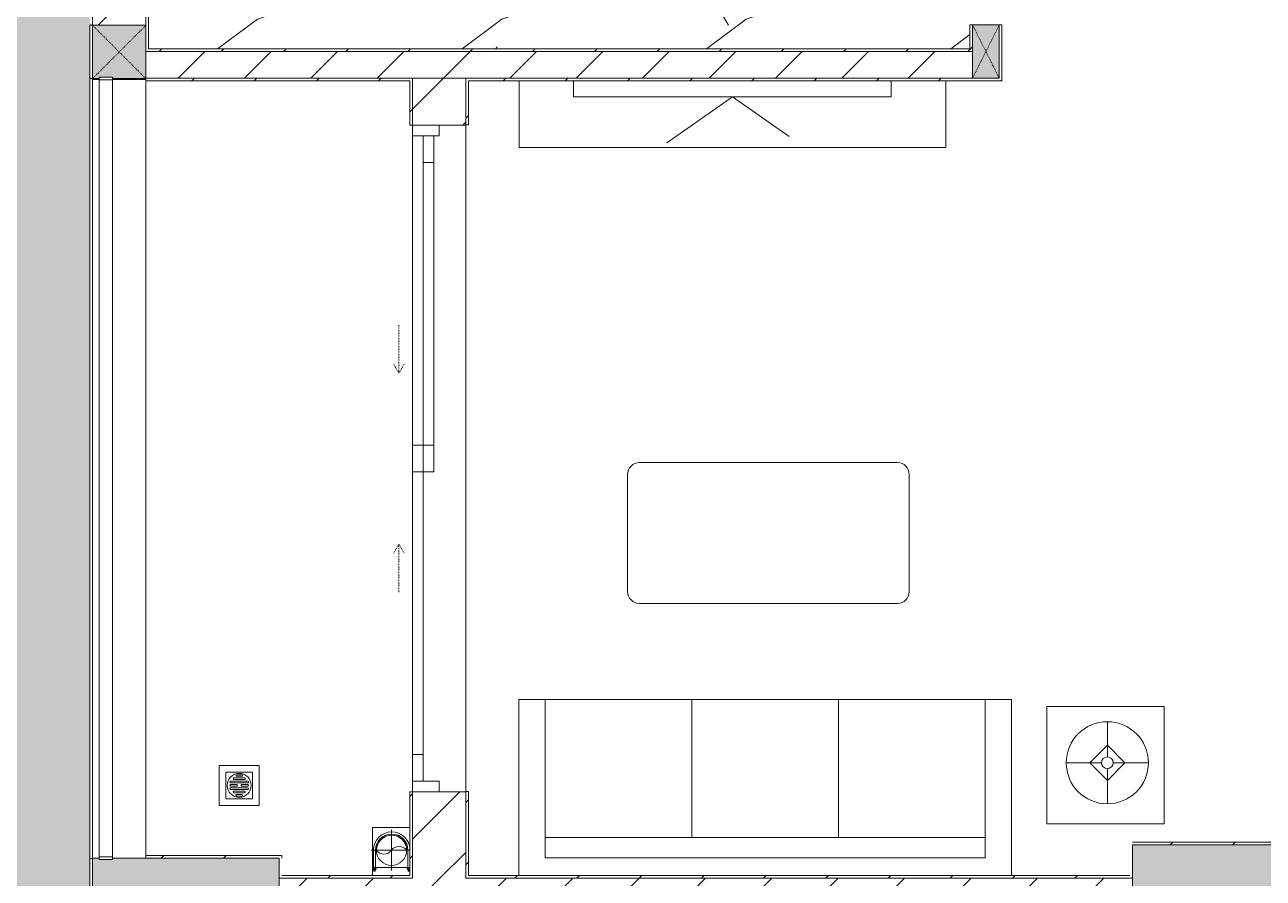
# Model space of a CAD drawing. Header units: millimetres. Extents: x 5357 to 259384, y -16348 to 109893.
# Drawn here: x 33398 to 38043, y 61837 to 65037 of the extents above; entities that cross this region are included whole.
import ezdxf

# ---------------------------------------------------------------- set-up
doc = ezdxf.new("R2010")
doc.units = ezdxf.units.MM
for name, pattern in [('Dash', [6, 3, -3]), ('Grid Line', [22.225, 12.7, -3.175, 3.175, -3.175]), ('IMPORT-CENTER _3_', [10.16, 6.35, -1.27, 1.27, -1.27])]:
    doc.linetypes.add(name, pattern=pattern)
for name, color, linetype, lineweight in [('0-1', 7, 'Continuous', 5), ('A-DOOR', 31, 'Continuous', 9), ('A-DOOR-FRAM', 31, 'Continuous', 9), ('A-DOOR-HDLN', 31, 'Dash', 9), ('A-FLOR-1', 53, 'Continuous', 9), ('A-FLOR-HRAL', 11, 'Continuous', 9), ('A-FLOR-PATT', 8, 'Continuous', 9), ('A-FLOR-PATT-1', 10, 'Continuous', 9), ('A-WALL', 113, 'Continuous', 9), ('A-WALL-1', 9, 'Continuous', 18), ('A-WALL-3', 113, 'Continuous', 18), ('A-WALL-PATT', 111, 'Continuous', 9), ('A-WALL-PATT-1', 10, 'Continuous', 9), ('A-WALL-PATT-2', 53, 'Continuous', 9), ('G-IMPT', 8, 'Continuous', 9), ('G-IMPT-2', 8, 'IMPORT-CENTER _3_', 9), ('I-FURN', 30, 'Continuous', 9), ('I-FURN-1', 254, 'Continuous', 9), ('I-WALL-1', 9, 'Continuous', 18), ('M-EQPM', 50, 'Continuous', 9), ('S-COLS', 52, 'Continuous', 9), ('S-COLS-1', 253, 'Continuous', 5), ('S-COLS-2', 9, 'Continuous', 18), ('S-COLS-3', 53, 'Continuous', 9), ('S-COLS-4', 254, 'Continuous', 9), ('S-COLS-5', 52, 'Continuous', 18), ('S-COLS-6', 52, 'Dash', 9), ('S-COLS-HDLN', 52, 'Dash', 9), ('S-COLS-HDLN-1', 53, 'Dash', 9), ('S-GRID-1', 1, 'Grid Line', 9)]:
    doc.layers.add(name, color=color, linetype=linetype, lineweight=lineweight)
pattern_1 = [(45, (0, 0), (-116.67262, 116.67262), [])]
pattern_2 = [(45, (0, 0), (-124.4508, 124.4508), [])]

# ---------------------------------------------------------------- blocks, each defined once
blk = doc.blocks.new('M_Concrete-Rectangular-Column2 - 450x1300-812578-TKCS_MB CẢNH QUAN CÂY XANH')
at = {"layer": 'S-COLS-3'}
blk.add_hatch(color=256, dxfattribs=at).paths.add_polyline_path([(-650, 225), (-650, -225), (650, -225), (650, 225), (163.7, 225)])
at = {"layer": 'S-COLS-2'}
for p, q in [((-650, 225), (650, 225)), ((-650, -225), (-650, 225)), ((650, 225), (650, -225)), ((650, -225), (-650, -225))]:
    blk.add_line(p, q, dxfattribs=at)
blk = doc.blocks.new('NCV_TKTC_KET CAU_rvt-1-TKCS_MB CẢNH QUAN CÂY XANH')
at = {"layer": 'S-COLS-1'}
blk.add_hatch(color=256, dxfattribs=at).paths.add_polyline_path([(33727.6, 61561.9), (34352.6, 61561.9), (34352.6, 61911.9), (33727.6, 61911.9), (33727.6, 61906.9), (33677.6, 61906.9), (33677.6, 61911.9), (33652.6, 61911.9), (33652.6, 61561.9), (33677.6, 61561.9)])
at = {"layer": 'A-FLOR-1'}
blk.add_line((33652.6, 64835.3), (33652.6, 64832.2), dxfattribs=at)
at = {"layer": 'S-COLS-2'}
for p, q in [((33652.6, 61911.9), (33652.6, 61561.9)), ((33677.6, 61911.9), (33652.6, 61911.9)), ((34352.6, 61911.9), (33727.6, 61911.9)), ((34352.6, 61561.9), (34352.6, 61911.9))]:
    blk.add_line(p, q, dxfattribs=at)
at = {"layer": 'S-COLS-3', "rotation": 180}
blk.add_blockref('M_Concrete-Rectangular-Column2 - 450x1300-812578-TKCS_MB CẢNH QUAN CÂY XANH', (38202.6, 61736.9), dxfattribs=at)
blk = doc.blocks.new('G1_SOF - BO TRU - 100x200-V58-TKCS_MB CẢNH QUAN CÂY XANH')
at = {"layer": 'S-COLS-3'}
blk.add_hatch(color=256, dxfattribs=at).paths.add_polyline_path([(50, -100), (50, 100), (-50, 100), (-50, -100)])
at = {"layer": 'S-COLS-2'}
for p, q in [((50, 100), (-50, 100)), ((-50, 100), (-50, -100)), ((50, -100), (50, 100)), ((-50, -100), (50, -100))]:
    blk.add_line(p, q, dxfattribs=at)
at = {"layer": 'S-COLS-HDLN-1'}
for p, q in [((50, 100), (-50, -100)), ((-50, 100), (50, -100))]:
    blk.add_line(p, q, dxfattribs=at)
blk = doc.blocks.new('LOBBY_SOFA_1 - LOBBY_SOFA_1-850634-TKCS_MB CẢNH QUAN CÂY XANH')
at = {"layer": 'I-FURN'}
for p, q in [((-2556, 0), (-2556, -660)), ((-708, -660), (-708, 0)), ((-2457, -66), (-2457, -660)), ((-807, -66), (-2457, -66)), ((-807, -660), (-807, -66)), ((-807, -143), (-2457, -143)), ((-1907, -143), (-1907, -660)), ((-1357, -143), (-1357, -660)), ((-3128.2, -193.5), (-2688.2, -193.5)), ((-3128.2, -633.5), (-3128.2, -193.5)), ((-2688.2, -193.5), (-2688.2, -633.5)), ((-2915.4, -269), (-2915.4, -401)), ((-2915.4, -357), (-2981.4, -423)), ((-2849.4, -423), (-2915.4, -357)), ((-2937.4, -423), (-3069.4, -423)), ((-2981.4, -423), (-2915.4, -489)), ((-2915.4, -489), (-2849.4, -423)), ((-2915.4, -445), (-2915.4, -577)), ((-2893.4, -423), (-2761.4, -423)), ((-2688.2, -633.5), (-3128.2, -633.5)), ((-2556, -660), (-708, -660)), ((-1160.3, -1020.5), (-2128.3, -1020.5)), ((-2172.3, -1064.5), (-2172.3, -1504.5)), ((-1116.3, -1504.5), (-1116.3, -1064.5)), ((-2128.3, -1548.5), (-1160.3, -1548.5))]:
    blk.add_line(p, q, dxfattribs=at)
for radius in [154, 22]:
    blk.add_circle((-2915.4, -423), radius, dxfattribs=at)
for centre, start, end in [((-2128.3, -1064.5), 90, 180), ((-1160.3, -1064.5), 0, 90), ((-2128.3, -1504.5), 180, 270), ((-1160.3, -1504.5), 270, 0)]:
    blk.add_arc(centre, 44, start, end, dxfattribs=at)
at = {"layer": 'I-FURN-1'}
for p, q in [((-2556, 0), (-2556, -660)), ((-708, -660), (-708, 0)), ((-2688.2, -193.5), (-3128.2, -193.5)), ((-3128.2, -193.5), (-3128.2, -633.5)), ((-2688.2, -633.5), (-2688.2, -193.5)), ((-3128.2, -633.5), (-2688.2, -633.5)), ((-2556, -660), (-708, -660)), ((-1160.3, -1020.5), (-2128.3, -1020.5)), ((-2172.3, -1064.5), (-2172.3, -1504.5)), ((-1116.3, -1504.5), (-1116.3, -1064.5)), ((-2128.3, -1548.5), (-1160.3, -1548.5))]:
    blk.add_line(p, q, dxfattribs=at)
for centre, start, end in [((-2128.3, -1064.5), 90, 180), ((-1160.3, -1064.5), 0, 90), ((-2128.3, -1504.5), 180, 270), ((-1160.3, -1504.5), 270, 0)]:
    blk.add_arc(centre, 44, start, end, dxfattribs=at)
blk = doc.blocks.new('RES_BAN AN - RES_BAN AN-850638-TKCS_MB CẢNH QUAN CÂY XANH')
at = {"layer": 'I-FURN-1'}
for p, q in [((0, 0), (0, -250)), ((1600, -250), (1600, 0)), ((0, -250), (1600, -250))]:
    blk.add_line(p, q, dxfattribs=at)
blk = doc.blocks.new('KE TIVI-2 - KE TIVI-2-842843-TKCS_MB CẢNH QUAN CÂY XANH')
at = {"layer": 'I-FURN-1'}
for p, q in [((-595.6, 0), (-595.6, -60)), ((595.6, -60), (595.6, 0)), ((-595.6, -60), (595.6, -60)), ((0, -60), (-245.7, -232.1)), ((213, -209.1), (0, -60))]:
    blk.add_line(p, q, dxfattribs=at)
blk = doc.blocks.new('NCV_TKTC_TANG 1_rvt-1-TKCS_MB CẢNH QUAN CÂY XANH')
at = {"layer": 'A-FLOR-PATT-1'}
h = blk.add_hatch(dxfattribs=at)
h.set_pattern_fill('FP_6', color=256, style=0, pattern_type=2)
h.set_pattern_definition([(0, (0, 0), (1788.16, 447.04), [73.762, -1267.358, 73.762, -1267.358, -7152.64]), (0, (0, 0), (1788.16, 447.04), [-2682.24, 73.762, -2608.478, 73.762, -1267.358, -3129.28]), (0, (0, 0), (1788.16, 447.04), [-6705.6, 73.762, -820.318, 73.762, -2161.438]), (120, (670.56, 223.5), (-1281.228, 1325.072), [73.762, -1267.358, 73.762, -8419.998]), (120, (670.56, 223.5), (-1281.228, 1325.072), [-1414.882, -1267.358, 73.762, -2608.478, -4470.4]), (120, (670.56, 223.5), (-1281.228, 1325.072), [-5364.48, 73.762, -1267.358, 73.762, -3055.518]), (120, (670.56, 223.5), (-1281.228, 1325.072), [-6779.362, -820.318, 73.762, -2161.438]), (240, (894.1, 1117.6), (-506.932, -1772.112), [73.762, -1267.358, 73.762, -8419.998]), (240, (894.1, 1117.6), (-506.932, -1772.112), [-1414.882, -1267.358, 73.762, -2608.478, -4470.4]), (240, (894.1, 1117.6), (-506.932, -1772.112), [-5364.48, 73.762, -1267.358, 73.762, -3055.518]), (240, (894.1, 1117.6), (-506.932, -1772.112), [-6779.362, -820.318, 73.762, -2161.438])])
h.paths.add_polyline_path([(33862.6, 64946.9), (36942.6, 64946.9), (36942.6, 65037.3), (36952.6, 65037.3), (36952.6, 65937.3), (36942.6, 65937.3), (36942.6, 68026.9), (33862.6, 68026.9), (33862.6, 65035.3)])
h.paths.add_polyline_path([(36268.1, 66397.3), (34768.1, 66397.3), (34768.1, 67117.3), (36268.1, 67117.3), (36268.1, 66498.4)])
h.paths.add_polyline_path([(35651.7, 67290.5), (35347.6, 67292.1), (35329.7, 67301.7), (35325.8, 67304.7), (35318.1, 67314.8), (35313.2, 67326.5), (35311.5, 67339.1), (35311.5, 67373.5), (35304.9, 67362.5), (35293.7, 67356.1), (35280.8, 67356.1), (35269.6, 67362.5), (35262.9, 67376.5), (35265.1, 67585.1), (35275.4, 67595.2), (35286.7, 67598.3), (35299.4, 67595.2), (35308.9, 67586.1), (35311.5, 67586.1), (35313, 67626.1), (35317.1, 67637), (35310.9, 67642.8), (35309, 67646.7), (35313.6, 67664.3), (35362.2, 67694.3), (35417.7, 67715.6), (35476.2, 67726.5), (35535.7, 67726.5), (35594.2, 67715.6), (35649.7, 67694.3), (35700.3, 67663.1), (35701, 67642.8), (35694.8, 67637), (35698.9, 67626.1), (35700.3, 67614.5), (35700.3, 67577.1), (35709.9, 67593), (35721.5, 67598), (35735, 67596.2), (35745.1, 67588.6), (35747.9, 67584.4), (35749.6, 67565.9), (35747.9, 67370.6), (35738.6, 67359), (35726.9, 67355.3), (35714.8, 67357.6), (35705.2, 67365.2), (35700.3, 67370.6), (35698.7, 67326.5), (35693.8, 67314.8), (35680.6, 67300.4), (35676, 67297), (35664.3, 67292.1)])
h = blk.add_hatch(dxfattribs=at)
h.set_pattern_fill('FP_4', color=256, style=0, pattern_type=2)
h.set_pattern_definition([(216.87, (366.52, 916.3), (2748.89673, 1832.6049), [458.15, -4123.35]), (206.565, (916.3, 641.4), (-916.3012, -916.2996), [1024.455, -1024.455]), (198.435, (916.3, 183.26), (-1832.5985, -916.302), [579.52, -2318.076])])
h.paths.add_polyline_path([(33862.6, 64946.9), (36942.6, 64946.9), (36942.6, 65037.3), (36952.6, 65037.3), (36952.6, 65937.3), (36942.6, 65937.3), (36942.6, 68026.9), (33862.6, 68026.9), (33862.6, 65035.3)])
h.paths.add_polyline_path([(36268.1, 66397.3), (34768.1, 66397.3), (34768.1, 67117.3), (36268.1, 67117.3), (36268.1, 66498.4)])
h.paths.add_polyline_path([(35651.7, 67290.5), (35347.6, 67292.1), (35329.7, 67301.7), (35325.8, 67304.7), (35318.1, 67314.8), (35313.2, 67326.5), (35311.5, 67339.1), (35311.5, 67373.5), (35304.9, 67362.5), (35293.7, 67356.1), (35280.8, 67356.1), (35269.6, 67362.5), (35262.9, 67376.5), (35265.1, 67585.1), (35275.4, 67595.2), (35286.7, 67598.3), (35299.4, 67595.2), (35308.9, 67586.1), (35311.5, 67586.1), (35313, 67626.1), (35317.1, 67637), (35310.9, 67642.8), (35309, 67646.7), (35313.6, 67664.3), (35362.2, 67694.3), (35417.7, 67715.6), (35476.2, 67726.5), (35535.7, 67726.5), (35594.2, 67715.6), (35649.7, 67694.3), (35700.3, 67663.1), (35701, 67642.8), (35694.8, 67637), (35698.9, 67626.1), (35700.3, 67614.5), (35700.3, 67577.1), (35709.9, 67593), (35721.5, 67598), (35735, 67596.2), (35745.1, 67588.6), (35747.9, 67584.4), (35749.6, 67565.9), (35747.9, 67370.6), (35738.6, 67359), (35726.9, 67355.3), (35714.8, 67357.6), (35705.2, 67365.2), (35700.3, 67370.6), (35698.7, 67326.5), (35693.8, 67314.8), (35680.6, 67300.4), (35676, 67297), (35664.3, 67292.1)])
at = {"layer": 'A-WALL-PATT-1'}
h = blk.add_hatch(dxfattribs=at)
h.set_pattern_fill('FP_2', color=256, style=0, pattern_type=2)
h.set_pattern_definition(pattern_2)
h.paths.add_polyline_path([(36828.4, 64836.9), (36952.6, 64836.9), (36952.6, 64936.9), (33852.6, 64936.9), (33852.6, 64836.9), (34407.6, 64836.9)])
at = {"layer": 'A-WALL-PATT-2'}
h = blk.add_hatch(dxfattribs=at)
h.set_pattern_fill('FP_10', color=256, style=0, pattern_type=2)
h.set_pattern_definition(pattern_1)
h.paths.add_polyline_path([(37052.6, 64826.9), (37062.6, 64826.9), (37062.6, 65037.3), (37052.6, 65036.9), (37052.6, 64836.9)])
h.paths.add_polyline_path([(37062.6, 65937.3), (37062.6, 68036.9), (37052.6, 68036.9), (37052.6, 65937.3)])
h = blk.add_hatch(dxfattribs=at)
h.set_pattern_fill('FP_10', color=256, style=0, pattern_type=2)
h.set_pattern_definition(pattern_1)
h.paths.add_polyline_path([(33852.6, 64936.9), (33862.6, 64936.9), (33862.6, 68026.9), (33852.6, 68026.9), (33852.6, 66035.3)])
h = blk.add_hatch(dxfattribs=at)
h.set_pattern_fill('FP_10', color=256, style=0, pattern_type=2)
h.set_pattern_definition(pattern_1)
h.paths.add_polyline_path([(36942.6, 64946.9), (36952.6, 64946.9), (36952.6, 65037.3), (36942.6, 65036.9)])
h.paths.add_polyline_path([(36952.6, 65937.3), (36952.6, 68026.9), (36942.6, 68026.9), (36942.6, 65937.3)])
h = blk.add_hatch(dxfattribs=at)
h.set_pattern_fill('FP_10', color=256, style=0, pattern_type=2)
h.set_pattern_definition(pattern_1)
h.paths.add_polyline_path([(36952.6, 64936.9), (36952.6, 64946.9), (33862.6, 64946.9), (33862.6, 64936.9), (36828.4, 64936.9)])
h = blk.add_hatch(dxfattribs=at)
h.set_pattern_fill('FP_10', color=256, style=0, pattern_type=2)
h.set_pattern_definition(pattern_1)
h.paths.add_polyline_path([(34852.6, 64826.9), (34852.6, 64836.9), (33852.6, 64836.9), (33852.6, 64826.9), (34842.6, 64826.9)])
h = blk.add_hatch(dxfattribs=at)
h.set_pattern_fill('FP_10', color=256, style=0, pattern_type=2)
h.set_pattern_definition(pattern_1)
h.paths.add_polyline_path([(37052.6, 64826.9), (37052.6, 64836.9), (35052.6, 64836.9), (35052.6, 64826.9), (36952.6, 64826.9)])
h = blk.add_hatch(dxfattribs=at)
h.set_pattern_fill('FP_10', color=256, style=0, pattern_type=2)
h.set_pattern_definition(pattern_1)
h.paths.add_polyline_path([(34852.6, 61836.9), (34852.6, 62160.3), (34842.6, 62160.3), (34842.6, 61836.9)])
h.paths.add_polyline_path([(34842.6, 64660.3), (34852.6, 64660.3), (34852.6, 64826.9), (34842.6, 64826.9), (34842.6, 64664.3)])
h = blk.add_hatch(dxfattribs=at)
h.set_pattern_fill('FP_10', color=256, style=0, pattern_type=2)
h.set_pattern_definition(pattern_1)
h.paths.add_polyline_path([(35052.6, 61846.9), (35062.6, 61846.9), (35062.6, 62162.4), (35052.6, 62162.4)])
h.paths.add_polyline_path([(35062.6, 64662.4), (35062.6, 64826.9), (35052.6, 64826.9), (35052.6, 64662.4)])
h = blk.add_hatch(dxfattribs=at)
h.set_pattern_fill('FP_10', color=256, style=0, pattern_type=2)
h.set_pattern_definition(pattern_1)
h.paths.add_polyline_path([(38862.6, 61961.9), (38862.6, 61971.9), (37552.6, 61971.9), (37552.6, 61961.9), (38852.6, 61961.9)])
h = blk.add_hatch(dxfattribs=at)
h.set_pattern_fill('FP_10', color=256, style=0, pattern_type=2)
h.set_pattern_definition(pattern_1)
h.paths.add_polyline_path([(34362.6, 61911.9), (34362.6, 61921.9), (33852.6, 61921.9), (33852.6, 61911.9), (34352.6, 61911.9)])
h = blk.add_hatch(dxfattribs=at)
h.set_pattern_fill('FP_10', color=256, style=0, pattern_type=2)
h.set_pattern_definition(pattern_1)
h.paths.add_polyline_path([(34407.6, 61836.9), (34842.6, 61836.9), (34842.6, 61846.9), (34352.6, 61846.9), (34352.6, 61836.9)])
h = blk.add_hatch(dxfattribs=at)
h.set_pattern_fill('FP_10', color=256, style=0, pattern_type=2)
h.set_pattern_definition(pattern_1)
h.paths.add_polyline_path([(35618, 61836.9), (37552.6, 61836.9), (37552.6, 61846.9), (35052.6, 61846.9), (35052.6, 61836.9)])
at = {"layer": 'A-FLOR-1'}
for p, q in [((35052.6, 64660.3), (35052.6, 62162.4)), ((35052.6, 62162.4), (35052.6, 64660.3)), ((34852.6, 64620.3), (34852.6, 63460.3))]:
    blk.add_line(p, q, dxfattribs=at)
at = {"layer": 'A-WALL-1'}
for p, q in [((36952.6, 64936.9), (33852.6, 64936.9)), ((33852.6, 64936.9), (33852.6, 64836.9)), ((33852.6, 64836.9), (36952.6, 64836.9))]:
    blk.add_line(p, q, dxfattribs=at)
at = {"layer": 'I-WALL-1'}
for p, q in [((33862.6, 64946.9), (33862.6, 68026.9)), ((33852.6, 66035.3), (33852.6, 64936.9)), ((36952.6, 65037.3), (36942.6, 65037.3)), ((36942.6, 65037.3), (36942.6, 64946.9)), ((37062.6, 65037.3), (37052.6, 65037.3)), ((37062.6, 64826.9), (37062.6, 65037.3)), ((33852.6, 64936.9), (33862.6, 64936.9)), ((36942.6, 64946.9), (33862.6, 64946.9)), ((33862.6, 64936.9), (36952.6, 64936.9)), ((34852.6, 64836.9), (33852.6, 64836.9)), ((33852.6, 64836.9), (33852.6, 64826.9)), ((34852.6, 64826.9), (34852.6, 64836.9)), ((36952.6, 64836.9), (35052.6, 64836.9)), ((35052.6, 64836.9), (35052.6, 64826.9)), ((33852.6, 64826.9), (34842.6, 64826.9)), ((34842.6, 64826.9), (34842.6, 64660.3)), ((34852.6, 64660.3), (34852.6, 64826.9)), ((35052.6, 64826.9), (35052.6, 64662.4)), ((35062.6, 64826.9), (37052.6, 64826.9)), ((35062.6, 64662.4), (35062.6, 64826.9)), ((37052.6, 64826.9), (37062.6, 64826.9)), ((34842.6, 64660.3), (34852.6, 64660.3)), ((35052.6, 64662.4), (35062.6, 64662.4)), ((34842.6, 62160.3), (34842.6, 61846.9)), ((34852.6, 62160.3), (34842.6, 62160.3)), ((34852.6, 61836.9), (34852.6, 62160.3)), ((35052.6, 62162.4), (35052.6, 61846.9)), ((35062.6, 62162.4), (35052.6, 62162.4)), ((35062.6, 61846.9), (35062.6, 62162.4)), ((38862.6, 61971.9), (37552.6, 61971.9)), ((34362.6, 61921.9), (33852.6, 61921.9)), ((33852.6, 61921.9), (33852.6, 61911.9)), ((33852.6, 61911.9), (34352.6, 61911.9)), ((34362.6, 61911.9), (34362.6, 61921.9)), ((34352.6, 61846.9), (34352.6, 61836.9)), ((34352.6, 61836.9), (34842.6, 61836.9)), ((34842.6, 61846.9), (34362.6, 61846.9)), ((34842.6, 61836.9), (34852.6, 61836.9)), ((35052.6, 61846.9), (35052.6, 61836.9)), ((35052.6, 61836.9), (37552.6, 61836.9)), ((37542.6, 61846.9), (35062.6, 61846.9))]:
    blk.add_line(p, q, dxfattribs=at)
at = {"layer": 'I-FURN-1'}
for name, p in [('RES_BAN AN - RES_BAN AN-850638-TKCS_MB CẢNH QUAN CÂY XANH', (35252.2, 64826.9)), ('KE TIVI-2 - KE TIVI-2-842843-TKCS_MB CẢNH QUAN CÂY XANH', (36052.2, 64826.9))]:
    blk.add_blockref(name, p, dxfattribs=at)
at = {"layer": 'I-FURN-1', "rotation": 180}
blk.add_blockref('LOBBY_SOFA_1 - LOBBY_SOFA_1-850634-TKCS_MB CẢNH QUAN CÂY XANH', (34542.6, 61846.9), dxfattribs=at)
at = {"layer": 'S-COLS-4'}
blk.add_blockref('G1_SOF - BO TRU - 100x200-V58-TKCS_MB CẢNH QUAN CÂY XANH', (37002.6, 64936.9), dxfattribs=at)
blk = doc.blocks.new('Railing - 50 x 10mm-1251311-TKCS_MB CẢNH QUAN CÂY XANH')
at = {"layer": 'A-FLOR-HRAL'}
for p, q in [((25, 5), (-25, 5)), ((-25, 5), (-25, -5)), ((25, -5), (25, 5)), ((-25, -5), (25, -5))]:
    blk.add_line(p, q, dxfattribs=at)
blk = doc.blocks.new('Railing - Railing-1598256-TKCS_MB CẢNH QUAN CÂY XANH')
at = {"layer": 'A-FLOR-HRAL'}
for p, q in [((33677.6, 64831.3), (33677.6, 61916.9)), ((33727.6, 61916.9), (33727.6, 64831.3))]:
    blk.add_line(p, q, dxfattribs=at)
for p in [(33702.6, 64836.3), (33702.6, 61911.9)]:
    blk.add_blockref('Railing - 50 x 10mm-1251311-TKCS_MB CẢNH QUAN CÂY XANH', p)
blk = doc.blocks.new('TKTC_XREF_251221_MB TANG 1 - TKTC_XREF_260130_MB TANG 1_dwg_THU NUOC - THU NUOC-444531-TKCS_MB TẦNG 1-4202120-TKCS_MB CẢNH QUAN CÂY XANH')
at = {"layer": 'M-EQPM'}
for p, q in [((-23.3, 10.8), (40.9, 10.8)), ((40.9, 4.8), (-23.3, 4.8)), ((-11, 23.3), (28.5, 23.3)), ((28.5, 17.3), (-11, 17.3)), ((-1.1, 35.6), (18.5, 35.6)), ((18.5, 29.6), (-1.1, 29.6)), ((-23.3, -13.6), (40.9, -13.6)), ((40.9, -19.6), (-23.3, -19.6)), ((-11, -26.1), (28.5, -26.1)), ((28.5, -32.1), (-11, -32.1)), ((-1.1, -38.5), (18.5, -38.5)), ((18.5, -44.5), (-1.1, -44.5))]:
    blk.add_line(p, q, dxfattribs=at)
at = {"layer": 'M-EQPM', "flags": 128}
for points in [[(83.7, -79.4), (83.7, 70.6), (-66.3, 70.6), (-66.3, -79.4)], [(58.7, -54.4), (58.7, 45.6), (-41.3, 45.6), (-41.3, -54.4)]]:
    blk.add_lwpolyline(points, close=True, dxfattribs=at)
for points in [[(-23.3, -1.2), (0.7, -1.2), (0.7, -7.2), (-23.3, -7.2)], [(40.9, -7.2), (16.7, -7.2), (16.7, -1.2), (40.9, -1.2)]]:
    blk.add_lwpolyline(points, dxfattribs=at)
at = {"layer": 'M-EQPM'}
for centre, radius, start, end in [((8.7, -4.4), 45, 360, 180), ((8.7, -4.4), 45, 360, 180), ((-23.3, 7.8), 3, 90, 270), ((-11, 20.3), 3, 90, 270), ((-1.1, 32.6), 3, 90, 270), ((18.5, 32.6), 3, 270, 90), ((28.5, 20.3), 3, 270, 90), ((40.9, 7.8), 3, 270, 90), ((8.7, -4.4), 45, 180, 360), ((8.7, -4.4), 45, 180, 360), ((-23.3, -4.2), 3, 90, 270), ((-23.3, -16.6), 3, 90, 270), ((-11, -29.1), 3, 90, 270), ((-1.1, -41.5), 3, 90, 270), ((18.5, -41.5), 3, 270, 90), ((28.5, -29.1), 3, 270, 90), ((40.9, -4.2), 3, 270, 90), ((40.9, -16.6), 3, 270, 90)]:
    blk.add_arc(centre, radius, start, end, dxfattribs=at)
blk = doc.blocks.new('TKTC_XREF_251221_MB TANG 1 - TKTC_XREF_260130_MB TANG 1_dwg_CUM U_DN100-V297-TKCS_MB CẢNH QUAN CÂY XANH')
at = {"layer": 'G-IMPT'}
blk.add_hatch(color=256, dxfattribs=at).paths.add_polyline_path([(0, 61), (0, 57), (14.8, 55.1), (28.5, 49.4), (40.3, 40.3), (49.4, 28.5), (55.1, 14.8), (57, 0), (55.1, -14.8), (49.4, -28.5), (40.3, -40.3), (28.5, -49.4), (14.8, -55.1), (0, -57), (0, -61), (15.8, -58.9), (30.5, -52.8), (43.1, -43.1), (52.8, -30.5), (58.9, -15.8), (61, 0), (58.9, 15.8), (52.8, 30.5), (43.1, 43.1), (30.5, 52.8), (15.8, 58.9)])
for p, q in [((-79.1, 66.6), (-79.1, 63.4)), ((-76.6, 66.6), (-76.6, 63.4)), ((-74.6, 66.6), (-74.6, 63.4)), ((-72.7, 69.3), (-72.7, 60.7)), ((-66.9, 67.9), (-71.7, 67.9)), ((-66.9, 62.1), (-71.7, 62.1)), ((-65, 69), (0, 69)), ((-79.1, -63.4), (-79.1, -66.6)), ((-76.6, -63.4), (-76.6, -66.6)), ((-74.6, -63.4), (-74.6, -66.6)), ((-72.7, -60.7), (-72.7, -68.3)), ((-66.9, -62.1), (-71.7, -62.1)), ((-66.9, -67.9), (-71.7, -67.9))]:
    blk.add_line(p, q, dxfattribs=at)
at = {"layer": 'G-IMPT', "flags": 128}
for points in [[(-72.7, 67.6), (-78.1, 67.6), (-78.1, 62.4), (-72.7, 62.4)], [(-71.7, 59.2), (-66.9, 59.2), (-66.9, 70.8), (-71.7, 70.8)], [(-66.9, 70.8), (-66.9, 72.7), (-65, 72.7), (-65, 57.3), (-66.9, 57.3), (-66.9, 59.2)], [(-65, 61), (0, 61), (0, 57)], [(-72.7, -62.4), (-78.1, -62.4), (-78.1, -67.6), (-72.7, -67.6)], [(-66.9, -68.3), (-66.9, -59.2), (-71.7, -59.2)], [(-66.9, -59.2), (-66.9, -57.3), (-65, -57.3), (-65, -68.3)], [(-65, -61), (0, -61), (0, -57)]]:
    blk.add_lwpolyline(points, dxfattribs=at)
at = {"layer": 'G-IMPT'}
for centre, radius, start, end in [((-78.1, 66.6), 0.96, 90, 180), ((-78.1, 63.4), 0.96, 180, 270), ((-71.1, 69.3), 1.56, 112.6199, 247.3801), ((-67.9, 65), 4.8, 143.1301, 216.8699), ((-71.1, 60.7), 1.56, 112.6199, 247.3801), ((0, 0), 69, 271.9548, 90), ((0, 0), 61, 270, 90), ((0, 0), 57, 270, 90), ((-78.1, -63.4), 0.96, 90, 180), ((-78.1, -66.6), 0.96, 180, 270), ((-71.1, -60.7), 1.56, 112.6199, 247.3801), ((-67.9, -65), 4.8, 143.1301, 216.8699)]:
    blk.add_arc(centre, radius, start, end, dxfattribs=at)
blk = doc.blocks.new('TKTC_XREF_251221_MB TANG 1 - TKTC_XREF_260130_MB TANG 1_dwg_$cc-V247-TKCS_MB CẢNH QUAN CÂY XANH')
at = {"layer": 'G-IMPT'}
blk.add_circle((0, 0), 0.5, dxfattribs=at)
for centre, radius, start, end in [((0, 0), 0.5, 90, 270), ((0.188, 0.25), 0.313, 126.8699, 233.1301), ((-0.188, -0.25), 0.313, 306.8699, 53.1301)]:
    blk.add_arc(centre, radius, start, end, dxfattribs=at)
at = {"layer": 'G-IMPT-2'}
for p, q in [((0, -0.673), (0, 0.607)), ((-0.673, 0), (0.673, 0))]:
    blk.add_line(p, q, dxfattribs=at)
blk = doc.blocks.new('TKTC_XREF_251221_MB TANG 1 - TKTC_XREF_260130_MB TANG 1_dwg-4202109-TKCS_MB CẢNH QUAN CÂY XANH')
at = {"layer": 'G-IMPT'}
blk.add_line((-168309.1, -339469.6), (-168449.6, -339469.6), dxfattribs=at)
at = {"layer": 'G-IMPT', "flags": 128}
for points in [[(-168449.6, -339469.6), (-168449.6, -339319.9), (-168309.1, -339319.9)], [(-168309.1, -339469.7), (-168449.9, -339469.7), (-168449.7, -339499.7)]]:
    blk.add_lwpolyline(points, dxfattribs=at)
blk.add_blockref('TKTC_XREF_251221_MB TANG 1 - TKTC_XREF_260130_MB TANG 1_dwg_THU NUOC - THU NUOC-444531-TKCS_MB TẦNG 1-4202120-TKCS_MB CẢNH QUAN CÂY XANH', (-168957.9, -339157))
for name, p, xscale, yscale, zscale, rotation in [('TKTC_XREF_251221_MB TANG 1 - TKTC_XREF_260130_MB TANG 1_dwg_$cc-V247-TKCS_MB CẢNH QUAN CÂY XANH', (-168378.1, -339404.7), 113.7150000000073, 113.7150000000073, 113.7150000000073, 269.9990086637467), ('TKTC_XREF_251221_MB TANG 1 - TKTC_XREF_260130_MB TANG 1_dwg_CUM U_DN100-V297-TKCS_MB CẢNH QUAN CÂY XANH', (-168377.2, -339404.7), 0.9975000000000007, 0.9975000000000007, 0.9975000000000007, 90.00099133829464)]:
    blk.add_blockref(name, p, dxfattribs=dict(xscale=xscale, yscale=yscale, zscale=zscale, rotation=rotation))
blk = doc.blocks.new('TKTC_XREF_251221_MB TANG 1 - TKTC_XREF_251221_MB TANG 1-2038492-TKCS_MB CẢNH QUAN CÂY XANH')
blk.add_blockref('TKTC_XREF_251221_MB TANG 1 - TKTC_XREF_260130_MB TANG 1_dwg-4202109-TKCS_MB CẢNH QUAN CÂY XANH', (169499.1, 384109.7))
blk = doc.blocks.new('G1_SOF - BO TRU - 200x200-3050151-TKCS_MB CẢNH QUAN CÂY XANH')
at = {"layer": 'S-COLS-HDLN'}
for p, q in [((-100, 100), (100, -100)), ((100, 100), (-100, -100))]:
    blk.add_line(p, q, dxfattribs=at)
blk = doc.blocks.new('DEG_02-DEG_03 - DEG_02-2500x2400mm-CỬA ĐI 02 CÁNH TRƯỢT-625766-TKCS_MB CẢNH QUAN CÂY XANH')
at = {"layer": 'A-DOOR'}
for p, q in [((-1110, 100), (-1210, 100)), ((-1210, 100), (-1210, 60)), ((-1110, 60), (-1110, 100)), ((-1110, 100), (-50, 100)), ((50, 100), (-50, 100)), ((-50, 100), (-50, 60)), ((50, 60), (50, 100)), ((-1210, 60), (-1110, 60)), ((-50, 60), (-1110, 60)), ((50, 60), (-50, 60)), ((-50, 60), (-50, 20)), ((-50, 60), (50, 60)), ((50, 20), (50, 60)), ((50, 60), (1110, 60)), ((1210, 60), (1110, 60)), ((1110, 60), (1110, 20)), ((1210, 20), (1210, 60)), ((-50, 20), (50, 20)), ((1110, 20), (50, 20)), ((1110, 20), (1210, 20))]:
    blk.add_line(p, q, dxfattribs=at)
at = {"layer": 'A-DOOR-FRAM'}
for p, q in [((-1210, 100), (-1250, 100)), ((-1250, 100), (-1250, 0)), ((-1210, 0), (-1210, 100)), ((1250, 100), (1210, 100)), ((1210, 100), (1210, 0)), ((1250, 0), (1250, 100)), ((-1250, 0), (-1210, 0)), ((1210, 0), (1250, 0))]:
    blk.add_line(p, q, dxfattribs=at)
at = {"layer": 'A-DOOR-HDLN'}
for p, q in [((-500.4, 151.1), (-320.4, 151.1)), ((-320.4, 151.1), (-355, 171.1)), ((-320.4, 151.1), (-355, 131.1)), ((320.4, 151.1), (355, 171.1)), ((320.4, 151.1), (355, 131.1)), ((500.4, 151.1), (320.4, 151.1))]:
    blk.add_line(p, q, dxfattribs=at)

msp = doc.modelspace()

# ---------------------------------------------------------------- hatches: boundary and pattern name
at = {"layer": 'A-FLOR-PATT'}
h = msp.add_hatch(dxfattribs=at)
h.set_pattern_fill('FP_23', color=256, style=0, pattern_type=2)
h.set_pattern_definition([(0, (167.64, 11.2), (558.8, 558.8), [83.82, -16.764, 22.352, -16.764, -419.1]), (0, (167.64, 11.2), (558.8, 558.8), [-139.7, 83.82, -335.28]), (0, (139.7, 27.94), (558.8, 558.8), [55.88, -41.91, 83.82, -41.91, -335.28]), (0, (139.7, 27.94), (558.8, 558.8), [-223.52, 55.88, -279.4]), (0, (335.3, 251.46), (558.8, 558.8), [69.85, -27.94, 69.85, -391.16]), (0, (55.9, 363.2), (558.8, 558.8), [27.94, -55.88, 27.94, -447.04]), (90, (111.76, 363.2), (-558.8, 558.8), [50.292, -508.508]), (90, (279.4, 27.94), (-558.8, 558.8), [55.88, -502.92]), (90, (419.1, 251.46), (-558.8, 558.8), [55.88, -502.92]), (45, (352.04, 22.35), (0, 558.7996), [55.88, -734.383]), (135, (206.76, 22.35), (-558.7996, 0), [55.88, -734.383]), (63.435, (335.28, 25.15), (-0.0005, 558.8001), [55.88, -1193.635]), (75.964, (307.34, 27.94), (-0.00237, 558.80038), [55.88, -2248.111]), (75.964, (447.04, 251.46), (-0.00237, 558.80038), [44.704, -2259.287]), (75.964, (122.94, 363.22), (-0.00237, 558.80038), [39.116, -2264.875]), (104.036, (251.46, 27.94), (0.00237, 558.80038), [55.88, -2248.111]), (104.036, (391.16, 251.46), (0.00237, 558.80038), [44.704, -2259.287]), (104.036, (100.58, 363.22), (0.00237, 558.80038), [39.116, -2264.875]), (116.565, (223.52, 25.15), (0.0005, 558.8001), [55.88, -1193.634])])
h.paths.add_polyline_path([(33642.6, 17336.9), (33652.6, 17337), (33652.6, 19136.9), (33642.6, 19136.9), (33642.6, 25711.9), (33652.6, 25711.9), (33652.6, 27336.9), (33642.6, 27336.9), (33642.6, 33737.4), (31203.5, 33737.4), (31203.5, 18236.9), (31211.1, 18125), (31226.1, 18036.7), (31254, 17939.7), (31292.6, 17846.4), (31341.4, 17758.1), (31399.9, 17675.8), (31480, 17589), (31547.2, 17529.8), (31624.7, 17474.9), (31713, 17426.1), (31806.2, 17387.4), (31903.2, 17359.5), (32002.7, 17342.6), (32103.5, 17336.9)])
h.paths.add_polyline_path([(31203.5, 37137.4), (33642.6, 37137.4), (33642.6, 59946.9), (33652.6, 59946.9), (33652.6, 61561.9), (33642.6, 61561.9), (33642.6, 65035.3), (33652.6, 65035.3), (33652.6, 65040.9), (33642.6, 65040.9), (33642.6, 68136.9), (33652.6, 68136.9), (33652.6, 69762.3), (33642.6, 69762.3), (33642.6, 78236.9), (35742.6, 78236.9), (35744.4, 79046.9), (38162.6, 79046.9), (38162.6, 79036.9), (38152.6, 79036.9), (38152.6, 78236.9), (42252.6, 78236.9), (42252.6, 78636.9), (42552.6, 78636.9), (42552.6, 79236.9), (36103.5, 79236.9), (35855.3, 79230.6), (35607.8, 79211.8), (35361.5, 79180.4), (35117.1, 79136.6), (34875.3, 79080.5), (34636.6, 79012.2), (34401.7, 78931.9), (34171.2, 78839.8), (33945.6, 78736.2), (33725.5, 78621.2), (33510, 78494.3), (33269.9, 78333.5), (33092.2, 78202), (32897.2, 78041.7), (32711.6, 77872.5), (32535.6, 77694.7), (32369.5, 77508.9), (32213.4, 77315.4), (32067.7, 77114.8), (31932.5, 76907.4), (31806.3, 76690.2), (31693.9, 76472.3), (31583.6, 76226.6), (31502.6, 76021.4), (31423.8, 75788.4), (31356.8, 75551.8), (31301.8, 75312.4), (31258.9, 75070.6), (31228.2, 74827), (31209.7, 74582.3), (31203.5, 74336.9), (31205.5, 62060.3), (31211.4, 62000.9), (31234, 61917.3), (31258, 61859.3), (31299, 61792.4), (31349.9, 61732.8), (31409.6, 61681.8), (31476.5, 61640.8), (31549, 61610.8), (31625.3, 61592.5), (31703.5, 61586.3), (32403.5, 61586.3), (32403.5, 40886.3), (31703.5, 40886.3), (31618.1, 40878.5), (31534.7, 40855.9), (31476.5, 40831.8), (31409.6, 40790.8), (31349.9, 40739.9), (31299, 40680.2), (31258, 40613.3), (31228, 40540.8), (31209.7, 40464.6), (31203.5, 40362.8), (31203.5, 38883.4)])
h.paths.add_polyline_path([(54962.6, 78236.9), (62552.6, 78236.9), (62432.4, 78384.4), (62310.9, 78513.5), (62180.6, 78633.7), (62021.7, 78758.5), (61896, 78845), (61742.9, 78935.1), (61583.3, 79014.3), (61418.9, 79081.8), (61250.4, 79137.3), (61078.8, 79180.8), (60904.8, 79211.9), (60728.8, 79230.6), (60552.6, 79236.9), (46052.6, 79236.9), (46052.6, 78636.9), (46352.6, 78636.9), (46352.6, 78246.9), (54952.6, 78246.9), (54952.6, 78236.9), (54958.6, 78236.9)])
at = {"layer": 'A-WALL-PATT'}
h = msp.add_hatch(dxfattribs=at)
h.set_pattern_fill('FP_1', color=256, style=0, pattern_type=2)
h.set_pattern_definition(pattern_2)
h.paths.add_polyline_path([(33852.6, 65035.3), (33852.6, 66035.3), (33652.6, 66035.3), (33652.6, 65035.3)])
h.paths.add_polyline_path([(33817.9, 67435.3), (33852.6, 67435.3), (33852.6, 67936.9), (33652.6, 67936.9), (33652.6, 67435.3)])
h = msp.add_hatch(dxfattribs=at)
h.set_pattern_fill('FP_1', color=256, style=0, pattern_type=2)
h.set_pattern_definition(pattern_2)
h.paths.add_polyline_path([(35012.8, 61836.9), (35052.6, 61836.9), (35052.6, 62160.3), (34852.6, 62160.3), (34852.6, 61836.9), (34952.6, 61836.9)])
h.paths.add_polyline_path([(34852.6, 64660.3), (35052.6, 64660.3), (35052.6, 64836.9), (34852.6, 64836.9)])
h = msp.add_hatch(dxfattribs=at)
h.set_pattern_fill('FP_1', color=256, style=0, pattern_type=2)
h.set_pattern_definition(pattern_2)
h.paths.add_polyline_path([(37552.6, 61636.9), (37552.6, 61836.9), (34352.6, 61836.9), (34352.6, 61636.9), (36177.6, 61636.9), (36177.6, 61640.3), (36227.6, 61640.3), (36227.6, 61636.9), (36828.4, 61636.9)])
at = {"layer": 'S-COLS-1'}
msp.add_hatch(color=256, dxfattribs=at).paths.add_polyline_path([(33852.6, 64835.3), (33852.6, 65035.3), (33652.6, 65035.3), (33652.6, 64835.3), (33677.6, 64835.3), (33677.6, 64841.3), (33727.6, 64841.3), (33727.6, 64835.3)])

# ---------------------------------------------------------------- linework, layer by layer
at = {"layer": 'A-WALL'}
for p, q in [((33652.6, 65035.3), (33852.6, 65035.3)), ((33642.6, 61911.5), (33642.6, 64835.3)), ((33652.6, 64835.3), (33652.6, 61911.9)), ((33652.6, 64832.2), (33677.6, 64832.2)), ((33727.6, 64832.2), (33852.6, 64832.2)), ((33852.6, 64826.9), (33852.6, 61921.9)), ((35052.6, 64660.3), (35052.6, 62162.4)), ((34852.6, 63460.3), (34852.6, 64620.3))]:
    msp.add_line(p, q, dxfattribs=at)
at = {"layer": 'A-WALL-3'}
for p, q in [((33852.6, 65035.3), (33852.6, 66035.3)), ((33652.6, 65035.3), (33642.6, 65035.3)), ((33642.6, 65035.3), (33642.6, 64835.3)), ((33652.6, 65040.9), (33652.6, 65035.3)), ((33652.6, 64835.3), (33652.6, 65035.3)), ((33642.6, 64835.3), (33652.6, 64835.3)), ((35052.6, 64836.9), (34852.6, 64836.9)), ((34852.6, 64836.9), (34852.6, 64660.3)), ((35052.6, 64660.3), (35052.6, 64836.9)), ((34952.6, 64660.3), (35052.6, 64660.3)), ((34852.6, 62160.3), (34852.6, 61836.9)), ((35052.6, 62160.3), (34952.6, 62160.3)), ((35052.6, 61836.9), (35052.6, 62160.3)), ((33652.6, 61911.5), (33642.6, 61911.5)), ((33642.6, 61911.5), (33642.6, 61561.9)), ((33652.6, 61561.9), (33652.6, 61911.5)), ((34852.6, 61836.9), (34352.6, 61836.9)), ((34352.6, 61836.9), (34352.6, 61636.9)), ((37552.6, 61836.9), (35052.6, 61836.9))]:
    msp.add_line(p, q, dxfattribs=at)
at = {"layer": 'S-COLS'}
msp.add_line((33852.6, 65035.3), (33652.6, 65035.3), dxfattribs=at)
at = {"layer": 'S-COLS-5'}
for p, q in [((33652.6, 65035.3), (33652.6, 64835.3)), ((33852.6, 64835.3), (33852.6, 65035.3)), ((33652.6, 64835.3), (33677.6, 64835.3)), ((33727.6, 64835.3), (33852.6, 64835.3))]:
    msp.add_line(p, q, dxfattribs=at)
at = {"layer": 'S-GRID-1'}
msp.add_line((33652.6, 20960.6), (33652.6, 80482.7), dxfattribs=at)

# ---------------------------------------------------------------- block references
at = {"layer": '0-1'}
for name in ['NCV_TKTC_KET CAU_rvt-1-TKCS_MB CẢNH QUAN CÂY XANH', 'NCV_TKTC_TANG 1_rvt-1-TKCS_MB CẢNH QUAN CÂY XANH']:
    msp.add_blockref(name, (0, 0), dxfattribs=at)
at = {"layer": 'A-DOOR', "rotation": 89.9999999999999}
msp.add_blockref('DEG_02-DEG_03 - DEG_02-2500x2400mm-CỬA ĐI 02 CÁNH TRƯỢT-625766-TKCS_MB CẢNH QUAN CÂY XANH', (34952.6, 63410.3), dxfattribs=at)
at = {"layer": 'A-FLOR-HRAL'}
msp.add_blockref('Railing - Railing-1598256-TKCS_MB CẢNH QUAN CÂY XANH', (0, 0), dxfattribs=at)
at = {"layer": 'M-EQPM'}
msp.add_blockref('TKTC_XREF_251221_MB TANG 1 - TKTC_XREF_251221_MB TANG 1-2038492-TKCS_MB CẢNH QUAN CÂY XANH', (33652.6, 17236.9), dxfattribs=at)
at = {"layer": 'S-COLS-6'}
msp.add_blockref('G1_SOF - BO TRU - 200x200-3050151-TKCS_MB CẢNH QUAN CÂY XANH', (33752.6, 64935.3), dxfattribs=at)

doc.saveas('drawing.dxf')
